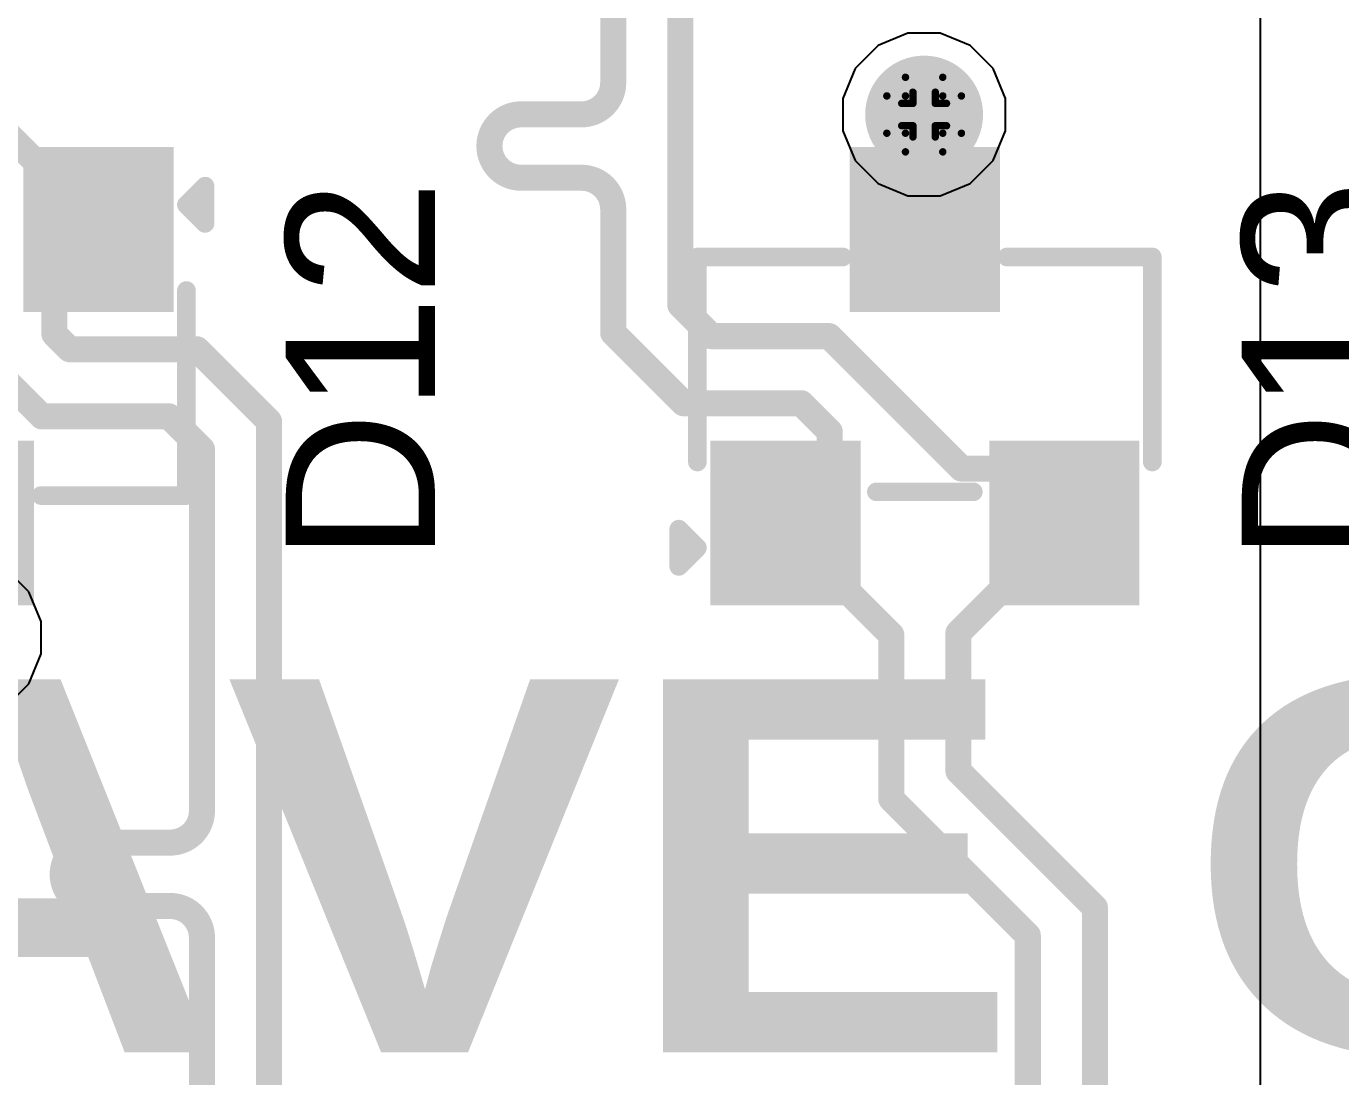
# Model space of a CAD drawing. Header units: inches. Extents: x -4 to 5258, y -4 to 5281.
# Drawn here: x 123.91 to 132.86, y 14.28 to 21.44 of the extents above; entities that cross this region are included whole.
import ezdxf

# ---------------------------------------------------------------- set-up
doc = ezdxf.new("R2010")
doc.units = ezdxf.units.IN
for name, color, linetype in [('Bottom Layer', 5, 'Continuous'), ('Bottom Solder', 6, 'Continuous'), ('Drill Drawing', 1, 'Continuous'), ('Layer 1', 16, 'Continuous'), ('Layer 2', 76, 'Continuous'), ('Top Layer', 1, 'Continuous'), ('Top Overlay', 2, 'Continuous'), ('Top Paste', 8, 'Continuous'), ('Top Solder', 216, 'Continuous'), ('Via Holes', 16, 'Continuous')]:
    doc.layers.add(name, color=color, linetype=linetype)
doc.styles.add('Arial', font='', dxfattribs={"height": 0.2})
doc.styles.add('Arial Black_Bold', font='', dxfattribs={"height": 0.2})
doc.styles.get('Arial').set_extended_font_data('Arial')
doc.styles.get('Arial Black_Bold').set_extended_font_data('Arial Black', bold=True)

# ---------------------------------------------------------------- blocks, each defined once
blk = doc.blocks.new('SOT_23_220')
at = {"layer": 'Top Layer'}
for points in [[(-0.41000045, 1.46000089), (0.41000045, 1.46000089), (0.41000045, 0.54000019), (-0.41000045, 0.54000019)], [(-1.36000109, -0.54000019), (-0.54000019, -0.54000019), (-0.54000019, -1.46000089), (-1.36000109, -1.46000089)], [(0.54000019, -0.54000019), (1.36000109, -0.54000019), (1.36000109, -1.46000089), (0.54000019, -1.46000089)]]:
    blk.add_hatch(color=1, dxfattribs=at).paths.add_polyline_path(points)
at = {"layer": 'Top Paste'}
for points in [[(-0.41000045, 1.46000089), (0.41000045, 1.46000089), (0.41000045, 0.54000019), (-0.41000045, 0.54000019)], [(-1.36000109, -0.54000019), (-0.54000019, -0.54000019), (-0.54000019, -1.46000089), (-1.36000109, -1.46000089)], [(0.54000019, -0.54000019), (1.36000109, -0.54000019), (1.36000109, -1.46000089), (0.54000019, -1.46000089)]]:
    blk.add_hatch(color=8, dxfattribs=at).paths.add_polyline_path(points)
at = {"layer": 'Top Solder'}
for points in [[(-0.51160045, 1.56160089), (0.51160045, 1.56160089), (0.51160045, 0.43840019), (-0.51160045, 0.43840019)], [(-1.46160109, -0.43840019), (-0.43840019, -0.43840019), (-0.43840019, -1.56160089), (-1.46160109, -1.56160089)], [(0.43840019, -0.43840019), (1.46160109, -0.43840019), (1.46160109, -1.56160089), (0.43840019, -1.56160089)]]:
    blk.add_hatch(color=216, dxfattribs=at).paths.add_polyline_path(points)
at = {"layer": 'Top Overlay'}
for points in [[(-1.54940254, 0.8127974599999999, 0.127, 0.127, 0), (-0.5588, 0.8128, 0.127, 0.127, 0)], [(-1.54940254, -0.5841999999999999, 0.127, 0.127, 0), (-1.54940254, 0.8127974599999999, 0.127, 0.127, 0)], [(0.5588, 0.8128, 0.127, 0.127, 0), (1.54940254, 0.8127974599999999, 0.127, 0.127, 0)], [(1.54940254, -0.5841999999999999, 0.127, 0.127, 0), (1.54940254, 0.8127974599999999, 0.127, 0.127, 0)], [(-0.3302, -0.7874, 0.127, 0.127, 0), (0.3302, -0.7874, 0.127, 0.127, 0)], [(-1.6764, -1.0414, 0.127, 0.127, 0), (-1.5494, -1.1684, 0.127, 0.127, 0)], [(-1.6764, -1.29540254, 0.127, 0.127, 0), (-1.6764, -1.0414, 0.127, 0.127, 0)], [(-1.6764, -1.29540254, 0.127, 0.127, 0), (-1.5494, -1.1684, 0.127, 0.127, 0)]]:
    blk.add_lwpolyline(points, format="xyseb", dxfattribs=at)
for points in [[(-1.58115254, 0.8127974599999999, 0.0635, 0.0635, 1), (-1.51765254, 0.8127974599999999, 0.0635, 0.0635, 1)], [(-1.58115254, 0.8127974599999999, 0.0635, 0.0635, 1), (-1.51765254, 0.8127974599999999, 0.0635, 0.0635, 1)], [(-0.5905499999999999, 0.8128, 0.0635, 0.0635, 1), (-0.52705, 0.8128, 0.0635, 0.0635, 1)], [(0.52705, 0.8128, 0.0635, 0.0635, 1), (0.5905499999999999, 0.8128, 0.0635, 0.0635, 1)], [(1.51765254, 0.8127974599999999, 0.0635, 0.0635, 1), (1.58115254, 0.8127974599999999, 0.0635, 0.0635, 1)], [(1.51765254, 0.8127974599999999, 0.0635, 0.0635, 1), (1.58115254, 0.8127974599999999, 0.0635, 0.0635, 1)], [(-1.58115254, -0.5841999999999999, 0.0635, 0.0635, 1), (-1.51765254, -0.5841999999999999, 0.0635, 0.0635, 1)], [(1.51765254, -0.5841999999999999, 0.0635, 0.0635, 1), (1.58115254, -0.5841999999999999, 0.0635, 0.0635, 1)], [(-0.36195, -0.7874, 0.0635, 0.0635, 1), (-0.29845, -0.7874, 0.0635, 0.0635, 1)], [(0.29845, -0.7874, 0.0635, 0.0635, 1), (0.36195, -0.7874, 0.0635, 0.0635, 1)], [(-1.70815, -1.0414, 0.0635, 0.0635, 1), (-1.64465, -1.0414, 0.0635, 0.0635, 1)], [(-1.70815, -1.0414, 0.0635, 0.0635, 1), (-1.64465, -1.0414, 0.0635, 0.0635, 1)], [(-1.58115, -1.1684, 0.0635, 0.0635, 1), (-1.51765, -1.1684, 0.0635, 0.0635, 1)], [(-1.58115, -1.1684, 0.0635, 0.0635, 1), (-1.51765, -1.1684, 0.0635, 0.0635, 1)], [(-1.70815, -1.29540254, 0.0635, 0.0635, 1), (-1.64465, -1.29540254, 0.0635, 0.0635, 1)], [(-1.70815, -1.29540254, 0.0635, 0.0635, 1), (-1.64465, -1.29540254, 0.0635, 0.0635, 1)]]:
    blk.add_lwpolyline(points, format="xyseb", close=True, dxfattribs=at)
blk = doc.blocks.new('SOT_23_221')
at = {"layer": 'Top Layer'}
for points in [[(-0.41000045, 1.46000089), (0.41000045, 1.46000089), (0.41000045, 0.54000019), (-0.41000045, 0.54000019)], [(-1.36000363, -0.53999765), (-0.54000273, -0.53999765), (-0.54000273, -1.45999835), (-1.36000363, -1.45999835)], [(0.54000273, -0.54000019), (1.36000363, -0.54000019), (1.36000363, -1.46000089), (0.54000273, -1.46000089)]]:
    blk.add_hatch(color=1, dxfattribs=at).paths.add_polyline_path(points)
at = {"layer": 'Top Paste'}
for points in [[(-0.41000045, 1.46000089), (0.41000045, 1.46000089), (0.41000045, 0.54000019), (-0.41000045, 0.54000019)], [(-1.36000363, -0.53999765), (-0.54000273, -0.53999765), (-0.54000273, -1.45999835), (-1.36000363, -1.45999835)], [(0.54000273, -0.54000019), (1.36000363, -0.54000019), (1.36000363, -1.46000089), (0.54000273, -1.46000089)]]:
    blk.add_hatch(color=8, dxfattribs=at).paths.add_polyline_path(points)
at = {"layer": 'Top Solder'}
for points in [[(-0.51160045, 1.56160089), (0.51160045, 1.56160089), (0.51160045, 0.43840019), (-0.51160045, 0.43840019)], [(-1.46160363, -0.43839765), (-0.43840273, -0.43839765), (-0.43840273, -1.56159835), (-1.46160363, -1.56159835)], [(0.43840273, -0.43840019), (1.46160363, -0.43840019), (1.46160363, -1.56160089), (0.43840273, -1.56160089)]]:
    blk.add_hatch(color=216, dxfattribs=at).paths.add_polyline_path(points)
at = {"layer": 'Top Overlay'}
for points in [[(-0.5588, 0.8128, 0.127, 0.127, 0), (-1.54940254, 0.8127974599999999, 0.127, 0.127, 0)], [(-1.54940254, 0.8127974599999999, 0.127, 0.127, 0), (-1.54940254, -0.5841999999999999, 0.127, 0.127, 0)], [(1.54940254, 0.8127974599999999, 0.127, 0.127, 0), (0.5588, 0.8128, 0.127, 0.127, 0)], [(1.54940254, 0.8127974599999999, 0.127, 0.127, 0), (1.54940254, -0.5841999999999999, 0.127, 0.127, 0)], [(0.33019746, -0.78740254, 0.127, 0.127, 0), (-0.3302, -0.7874, 0.127, 0.127, 0)], [(-1.54940254, -1.16840254, 0.127, 0.127, 0), (-1.6764, -1.0414, 0.127, 0.127, 0)], [(-1.6764, -1.0414, 0.127, 0.127, 0), (-1.6764, -1.2954, 0.127, 0.127, 0)], [(-1.54940254, -1.16840254, 0.127, 0.127, 0), (-1.6764, -1.2954, 0.127, 0.127, 0)]]:
    blk.add_lwpolyline(points, format="xyseb", dxfattribs=at)
for points in [[(-1.58115254, 0.8127974599999999, 0.0635, 0.0635, 1), (-1.51765254, 0.8127974599999999, 0.0635, 0.0635, 1)], [(-1.58115254, 0.8127974599999999, 0.0635, 0.0635, 1), (-1.51765254, 0.8127974599999999, 0.0635, 0.0635, 1)], [(-0.5905499999999999, 0.8128, 0.0635, 0.0635, 1), (-0.52705, 0.8128, 0.0635, 0.0635, 1)], [(0.52705, 0.8128, 0.0635, 0.0635, 1), (0.5905499999999999, 0.8128, 0.0635, 0.0635, 1)], [(1.51765254, 0.8127974599999999, 0.0635, 0.0635, 1), (1.58115254, 0.8127974599999999, 0.0635, 0.0635, 1)], [(1.51765254, 0.8127974599999999, 0.0635, 0.0635, 1), (1.58115254, 0.8127974599999999, 0.0635, 0.0635, 1)], [(-1.58115254, -0.5841999999999999, 0.0635, 0.0635, 1), (-1.51765254, -0.5841999999999999, 0.0635, 0.0635, 1)], [(1.51765254, -0.5841999999999999, 0.0635, 0.0635, 1), (1.58115254, -0.5841999999999999, 0.0635, 0.0635, 1)], [(-0.36195, -0.7874, 0.0635, 0.0635, 1), (-0.29845, -0.7874, 0.0635, 0.0635, 1)], [(0.29844746, -0.78740254, 0.0635, 0.0635, 1), (0.3619474599999999, -0.78740254, 0.0635, 0.0635, 1)], [(-1.70815, -1.0414, 0.0635, 0.0635, 1), (-1.64465, -1.0414, 0.0635, 0.0635, 1)], [(-1.70815, -1.0414, 0.0635, 0.0635, 1), (-1.64465, -1.0414, 0.0635, 0.0635, 1)], [(-1.58115254, -1.16840254, 0.0635, 0.0635, 1), (-1.51765254, -1.16840254, 0.0635, 0.0635, 1)], [(-1.58115254, -1.16840254, 0.0635, 0.0635, 1), (-1.51765254, -1.16840254, 0.0635, 0.0635, 1)], [(-1.70815, -1.2954, 0.0635, 0.0635, 1), (-1.64465, -1.2954, 0.0635, 0.0635, 1)], [(-1.70815, -1.2954, 0.0635, 0.0635, 1), (-1.64465, -1.2954, 0.0635, 0.0635, 1)]]:
    blk.add_lwpolyline(points, format="xyseb", close=True, dxfattribs=at)

msp = doc.modelspace()

# ---------------------------------------------------------------- hatches: boundary and pattern name
at = {"layer": 'Bottom Layer'}
h = msp.add_hatch(color=5, dxfattribs=at)
edge = h.paths.add_edge_path()
edge.add_arc((130.02594518, 20.83452526), 0.2999994, 0, 360)
at = {"layer": 'Bottom Solder'}
h = msp.add_hatch(color=6, dxfattribs=at)
edge = h.paths.add_edge_path()
edge.add_arc((130.02594518, 20.83452526), 0.4015993999999999, 0, 360)
at = {"layer": 'Layer 1'}
h = msp.add_hatch(color=16, dxfattribs=at)
edge = h.paths.add_edge_path()
edge.add_arc((130.02594518, 20.83452526), 0.2999994, 0, 360)
at = {"layer": 'Layer 2'}
h = msp.add_hatch(color=76, dxfattribs=at)
edge = h.paths.add_edge_path()
edge.add_arc((130.02594518, 20.83452526), 0.2999994, 0, 360)
at = {"layer": 'Top Layer'}
h = msp.add_hatch(color=1, dxfattribs=at)
edge = h.paths.add_edge_path()
edge.add_arc((130.02594518, 20.83452526), 0.2999994, 0, 360)
msp.add_hatch(color=1, dxfattribs=at).paths.add_polyline_path([(129.7302714, 20.05059744), (130.33239364, 20.05059744), (130.33239364, 20.83452272), (129.7302714, 20.83452272)])
at = {"layer": 'Top Solder'}
h = msp.add_hatch(color=216, dxfattribs=at)
edge = h.paths.add_edge_path()
edge.add_arc((130.02594518, 20.83452526), 0.4015993999999999, 0, 360)
at = {"layer": 'Via Holes'}
h = msp.add_hatch(color=7, dxfattribs=at)
edge = h.paths.add_edge_path()
edge.add_arc((130.02594518, 20.83452526), 0.1499997, 0, 360)

# ---------------------------------------------------------------- linework, layer by layer
at = {"layer": 'Bottom Layer'}
for p, q in [((129.91574728, 21.38852466), (129.71213072, 21.30418396)), ((130.13614308, 21.38852466), (129.91574728, 21.38852466)), ((130.33975964, 21.30418396), (130.13614308, 21.38852466)), ((129.71213072, 21.30418396), (129.55628648, 21.14833972)), ((130.49560388, 21.14833972), (130.33975964, 21.30418396)), ((129.55628648, 21.14833972), (129.47194578, 20.94472316)), ((130.57994458, 20.94472316), (130.49560388, 21.14833972)), ((129.47194578, 20.94472316), (129.47194578, 20.72432736)), ((130.57994458, 20.72432736), (130.57994458, 20.94472316)), ((129.47194578, 20.72432736), (129.55628648, 20.5207108)), ((130.49560388, 20.5207108), (130.57994458, 20.72432736)), ((129.55628648, 20.5207108), (129.71213072, 20.36486656)), ((130.33975964, 20.36486656), (130.49560388, 20.5207108)), ((129.71213072, 20.36486656), (129.91574728, 20.28052586)), ((130.13614308, 20.28052586), (130.33975964, 20.36486656)), ((129.91574728, 20.28052586), (130.13614308, 20.28052586)), ((123.92705974, 17.58371134), (123.7712155, 17.73955558)), ((124.01140044, 17.38009478), (123.92705974, 17.58371134)), ((124.01140044, 17.15969898), (124.01140044, 17.38009478)), ((123.92705974, 16.95608242), (124.01140044, 17.15969898)), ((123.7712155, 16.80023818), (123.92705974, 16.95608242))]:
    msp.add_line(p, q, dxfattribs=at)
at = {"layer": 'Drill Drawing'}
for points in [[(129.89894518, 20.96152526, 0.0508, 0.0508, 0), (129.89894518, 21.08852526, 0.0508, 0.0508, 0)], [(129.89894518, 21.08852526, 0.0508, 0.0508, 0), (130.15294518, 21.08852526, 0.0508, 0.0508, 0)], [(130.15294518, 20.96152526, 0.0508, 0.0508, 0), (130.15294518, 21.08852526, 0.0508, 0.0508, 0)], [(129.77194518, 20.70752526, 0.0508, 0.0508, 0), (129.77194518, 20.96152526, 0.0508, 0.0508, 0)], [(129.77194518, 20.96152526, 0.0508, 0.0508, 0), (129.89894518, 20.96152526, 0.0508, 0.0508, 0)], [(129.94974518, 20.91072526, 0.0508, 0.0508, 0), (129.94974518, 20.98692526, 0.0508, 0.0508, 0)], [(129.94974518, 20.98692526, 0.0508, 0.0508, 0), (130.10214518, 20.98692526, 0.0508, 0.0508, 0)], [(130.10214518, 20.91072526, 0.0508, 0.0508, 0), (130.10214518, 20.98692526, 0.0508, 0.0508, 0)], [(130.15294518, 20.96152526, 0.0508, 0.0508, 0), (130.27994518, 20.96152526, 0.0508, 0.0508, 0)], [(130.27994518, 20.70752526, 0.0508, 0.0508, 0), (130.27994518, 20.96152526, 0.0508, 0.0508, 0)], [(129.87354518, 20.75832526, 0.0508, 0.0508, 0), (129.87354518, 20.91072526, 0.0508, 0.0508, 0)], [(129.87354518, 20.91072526, 0.0508, 0.0508, 0), (129.94974518, 20.91072526, 0.0508, 0.0508, 0)], [(130.10214518, 20.91072526, 0.0508, 0.0508, 0), (130.17834518, 20.91072526, 0.0508, 0.0508, 0)], [(130.17834518, 20.75832526, 0.0508, 0.0508, 0), (130.17834518, 20.91072526, 0.0508, 0.0508, 0)], [(129.87354518, 20.75832526, 0.0508, 0.0508, 0), (129.94974518, 20.75832526, 0.0508, 0.0508, 0)], [(129.94974518, 20.68212526, 0.0508, 0.0508, 0), (129.94974518, 20.75832526, 0.0508, 0.0508, 0)], [(130.10214518, 20.75832526, 0.0508, 0.0508, 0), (130.17834518, 20.75832526, 0.0508, 0.0508, 0)], [(130.10214518, 20.68212526, 0.0508, 0.0508, 0), (130.10214518, 20.75832526, 0.0508, 0.0508, 0)], [(129.77194518, 20.70752526, 0.0508, 0.0508, 0), (129.89894518, 20.70752526, 0.0508, 0.0508, 0)], [(129.89894518, 20.58052526, 0.0508, 0.0508, 0), (129.89894518, 20.70752526, 0.0508, 0.0508, 0)], [(129.94974518, 20.68212526, 0.0508, 0.0508, 0), (130.10214518, 20.68212526, 0.0508, 0.0508, 0)], [(130.15294518, 20.70752526, 0.0508, 0.0508, 0), (130.27994518, 20.70752526, 0.0508, 0.0508, 0)], [(130.15294518, 20.58052526, 0.0508, 0.0508, 0), (130.15294518, 20.70752526, 0.0508, 0.0508, 0)], [(129.89894518, 20.58052526, 0.0508, 0.0508, 0), (130.15294518, 20.58052526, 0.0508, 0.0508, 0)]]:
    msp.add_lwpolyline(points, format="xyseb", dxfattribs=at)
for points in [[(129.88624518, 21.08852526, 0.0254, 0.0254, 1), (129.91164518, 21.08852526, 0.0254, 0.0254, 1)], [(129.88624518, 21.08852526, 0.0254, 0.0254, 1), (129.91164518, 21.08852526, 0.0254, 0.0254, 1)], [(130.14024518, 21.08852526, 0.0254, 0.0254, 1), (130.16564518, 21.08852526, 0.0254, 0.0254, 1)], [(130.14024518, 21.08852526, 0.0254, 0.0254, 1), (130.16564518, 21.08852526, 0.0254, 0.0254, 1)], [(129.75924518, 20.96152526, 0.0254, 0.0254, 1), (129.78464518, 20.96152526, 0.0254, 0.0254, 1)], [(129.75924518, 20.96152526, 0.0254, 0.0254, 1), (129.78464518, 20.96152526, 0.0254, 0.0254, 1)], [(129.88624518, 20.96152526, 0.0254, 0.0254, 1), (129.91164518, 20.96152526, 0.0254, 0.0254, 1)], [(129.88624518, 20.96152526, 0.0254, 0.0254, 1), (129.91164518, 20.96152526, 0.0254, 0.0254, 1)], [(129.93704518, 20.98692526, 0.0254, 0.0254, 1), (129.96244518, 20.98692526, 0.0254, 0.0254, 1)], [(129.93704518, 20.98692526, 0.0254, 0.0254, 1), (129.96244518, 20.98692526, 0.0254, 0.0254, 1)], [(130.08944518, 20.98692526, 0.0254, 0.0254, 1), (130.11484518, 20.98692526, 0.0254, 0.0254, 1)], [(130.08944518, 20.98692526, 0.0254, 0.0254, 1), (130.11484518, 20.98692526, 0.0254, 0.0254, 1)], [(130.14024518, 20.96152526, 0.0254, 0.0254, 1), (130.16564518, 20.96152526, 0.0254, 0.0254, 1)], [(130.14024518, 20.96152526, 0.0254, 0.0254, 1), (130.16564518, 20.96152526, 0.0254, 0.0254, 1)], [(130.26724518, 20.96152526, 0.0254, 0.0254, 1), (130.29264518, 20.96152526, 0.0254, 0.0254, 1)], [(130.26724518, 20.96152526, 0.0254, 0.0254, 1), (130.29264518, 20.96152526, 0.0254, 0.0254, 1)], [(129.86084518, 20.91072526, 0.0254, 0.0254, 1), (129.88624518, 20.91072526, 0.0254, 0.0254, 1)], [(129.86084518, 20.91072526, 0.0254, 0.0254, 1), (129.88624518, 20.91072526, 0.0254, 0.0254, 1)], [(129.93704518, 20.91072526, 0.0254, 0.0254, 1), (129.96244518, 20.91072526, 0.0254, 0.0254, 1)], [(129.93704518, 20.91072526, 0.0254, 0.0254, 1), (129.96244518, 20.91072526, 0.0254, 0.0254, 1)], [(130.08944518, 20.91072526, 0.0254, 0.0254, 1), (130.11484518, 20.91072526, 0.0254, 0.0254, 1)], [(130.08944518, 20.91072526, 0.0254, 0.0254, 1), (130.11484518, 20.91072526, 0.0254, 0.0254, 1)], [(130.16564518, 20.91072526, 0.0254, 0.0254, 1), (130.19104518, 20.91072526, 0.0254, 0.0254, 1)], [(130.16564518, 20.91072526, 0.0254, 0.0254, 1), (130.19104518, 20.91072526, 0.0254, 0.0254, 1)], [(129.86084518, 20.75832526, 0.0254, 0.0254, 1), (129.88624518, 20.75832526, 0.0254, 0.0254, 1)], [(129.86084518, 20.75832526, 0.0254, 0.0254, 1), (129.88624518, 20.75832526, 0.0254, 0.0254, 1)], [(129.93704518, 20.75832526, 0.0254, 0.0254, 1), (129.96244518, 20.75832526, 0.0254, 0.0254, 1)], [(129.93704518, 20.75832526, 0.0254, 0.0254, 1), (129.96244518, 20.75832526, 0.0254, 0.0254, 1)], [(130.08944518, 20.75832526, 0.0254, 0.0254, 1), (130.11484518, 20.75832526, 0.0254, 0.0254, 1)], [(130.08944518, 20.75832526, 0.0254, 0.0254, 1), (130.11484518, 20.75832526, 0.0254, 0.0254, 1)], [(130.16564518, 20.75832526, 0.0254, 0.0254, 1), (130.19104518, 20.75832526, 0.0254, 0.0254, 1)], [(130.16564518, 20.75832526, 0.0254, 0.0254, 1), (130.19104518, 20.75832526, 0.0254, 0.0254, 1)], [(129.75924518, 20.70752526, 0.0254, 0.0254, 1), (129.78464518, 20.70752526, 0.0254, 0.0254, 1)], [(129.75924518, 20.70752526, 0.0254, 0.0254, 1), (129.78464518, 20.70752526, 0.0254, 0.0254, 1)], [(129.88624518, 20.70752526, 0.0254, 0.0254, 1), (129.91164518, 20.70752526, 0.0254, 0.0254, 1)], [(129.88624518, 20.70752526, 0.0254, 0.0254, 1), (129.91164518, 20.70752526, 0.0254, 0.0254, 1)], [(129.93704518, 20.68212526, 0.0254, 0.0254, 1), (129.96244518, 20.68212526, 0.0254, 0.0254, 1)], [(129.93704518, 20.68212526, 0.0254, 0.0254, 1), (129.96244518, 20.68212526, 0.0254, 0.0254, 1)], [(130.08944518, 20.68212526, 0.0254, 0.0254, 1), (130.11484518, 20.68212526, 0.0254, 0.0254, 1)], [(130.08944518, 20.68212526, 0.0254, 0.0254, 1), (130.11484518, 20.68212526, 0.0254, 0.0254, 1)], [(130.14024518, 20.70752526, 0.0254, 0.0254, 1), (130.16564518, 20.70752526, 0.0254, 0.0254, 1)], [(130.14024518, 20.70752526, 0.0254, 0.0254, 1), (130.16564518, 20.70752526, 0.0254, 0.0254, 1)], [(130.26724518, 20.70752526, 0.0254, 0.0254, 1), (130.29264518, 20.70752526, 0.0254, 0.0254, 1)], [(130.26724518, 20.70752526, 0.0254, 0.0254, 1), (130.29264518, 20.70752526, 0.0254, 0.0254, 1)], [(129.88624518, 20.58052526, 0.0254, 0.0254, 1), (129.91164518, 20.58052526, 0.0254, 0.0254, 1)], [(129.88624518, 20.58052526, 0.0254, 0.0254, 1), (129.91164518, 20.58052526, 0.0254, 0.0254, 1)], [(130.14024518, 20.58052526, 0.0254, 0.0254, 1), (130.16564518, 20.58052526, 0.0254, 0.0254, 1)], [(130.14024518, 20.58052526, 0.0254, 0.0254, 1), (130.16564518, 20.58052526, 0.0254, 0.0254, 1)]]:
    msp.add_lwpolyline(points, format="xyseb", close=True, dxfattribs=at)
at = {"layer": 'Top Layer'}
msp.add_line((132.3168677, 7.621676399999999), (132.3170836, 41.40367131999999), dxfattribs=at)
msp.add_line((132.3168677, 7.621676399999999), (132.3170836, 41.40367131999999), dxfattribs=at)
for points in [[(128.36533382, 19.53649636, 0.1778, 0.1778, 0), (128.36533382, 23.00862302, 0.1778, 0.1778, 0)], [(127.90813382, 21.05191116, 0.1778, 0.1778, 0), (127.90813382, 21.57262386, 0.1778, 0.1778, 0)], [(127.90813382, 21.05191116, 0.1778, 0.1778, -0.4142135623730951), (127.69223382, 20.83601116, 0.1778, 0.1778, 0)], [(123.67989488, 20.8063973, 0.1778, 0.1778, 0), (124.06352124, 20.42277094, 0.1778, 0.1778, 0)], [(127.2806319, 20.40421116, 0.1778, 0.1778, -0.9999999999999999), (127.2806319, 20.83601116, 0.1778, 0.1778, 0)], [(127.2806319, 20.83601116, 0.1778, 0.1778, 0), (127.69223382, 20.83601116, 0.1778, 0.1778, 0)], [(130.03097438, 20.31337822, 0.3809999999999999, 0.3809999999999999, 0), (130.03097438, 20.57544272, 0.3809999999999999, 0.3809999999999999, 0)], [(124.06352124, 20.42277094, 0.1778, 0.1778, 0), (124.08019634, 20.42277094, 0.1778, 0.1778, 0)], [(124.08019634, 20.42277094, 0.1778, 0.1778, 0), (124.40129806, 20.10166922, 0.1778, 0.1778, 0)], [(127.2806319, 20.40421116, 0.1778, 0.1778, 0), (127.69223382, 20.40421116, 0.1778, 0.1778, 0)], [(127.69223382, 20.40421116, 0.1778, 0.1778, -0.4142135623730951), (127.90813382, 20.18831116, 0.1778, 0.1778, 0)], [(130.03097438, 20.31337822, 0.3809999999999999, 0.3809999999999999, 0), (130.03133252, 20.31302008, 0.3809999999999999, 0.3809999999999999, 0)], [(130.03097438, 20.05167186, 0.3809999999999999, 0.3809999999999999, 0), (130.03097438, 20.31302008, 0.3809999999999999, 0.3809999999999999, 0)], [(127.90813382, 19.6544819, 0.1778, 0.1778, 0), (127.90813382, 20.18831116, 0.1778, 0.1778, 0)], [(124.40129806, 20.03581718, 0.1778, 0.1778, 0), (124.40129806, 20.10166922, 0.1778, 0.1778, 0)], [(124.10132406, 19.68584582, 0.1778, 0.1778, 0), (124.40129806, 19.98581982, 0.1778, 0.1778, 0)], [(123.11390414, 19.68057024, 0.1778, 0.1778, 0), (124.01610198, 18.7783724, 0.1778, 0.1778, 0)], [(124.10132406, 19.33972764, 0.1778, 0.1778, 0), (124.10132406, 19.68584582, 0.1778, 0.1778, 0)], [(127.90813382, 19.34711904, 0.1778, 0.1778, 0), (127.90813382, 19.6544819, 0.1778, 0.1778, 0)], [(128.36533382, 19.53649636, 0.1778, 0.1778, 0), (128.57685994, 19.32497024, 0.1778, 0.1778, 0)], [(127.90813382, 19.34711904, 0.1778, 0.1778, 0), (128.38748262, 18.86777024, 0.1778, 0.1778, 0)], [(124.10132406, 19.33972764, 0.1778, 0.1778, 0), (124.2054793, 19.2355724, 0.1778, 0.1778, 0)], [(128.57685994, 19.32497024, 0.1778, 0.1778, 0), (129.3787735, 19.32497024, 0.1778, 0.1778, 0)], [(129.3787735, 19.32497024, 0.1778, 0.1778, 0), (130.28097134, 18.4227724, 0.1778, 0.1778, 0)], [(124.2054793, 19.2355724, 0.1778, 0.1778, 0), (125.07186314, 19.2355724, 0.1778, 0.1778, 0)], [(125.07186314, 19.2355724, 0.1778, 0.1778, 0), (125.56349284, 18.7439427, 0.1778, 0.1778, 0)], [(128.38748262, 18.86777024, 0.1778, 0.1778, 0), (129.18939618, 18.86777024, 0.1778, 0.1778, 0)], [(129.18939618, 18.86777024, 0.1778, 0.1778, 0), (129.38294926, 18.67421716, 0.1778, 0.1778, 0)], [(124.01610198, 18.7783724, 0.1778, 0.1778, 0), (124.88248582, 18.7783724, 0.1778, 0.1778, 0)], [(124.88248582, 18.7783724, 0.1778, 0.1778, 0), (125.10629284, 18.55456538, 0.1778, 0.1778, 0)], [(125.56349284, 13.55787484, 0.1778, 0.1778, 0), (125.56349284, 18.7439427, 0.1778, 0.1778, 0)], [(129.38294926, 18.4036462, 0.1778, 0.1778, 0), (129.38294926, 18.67421716, 0.1778, 0.1778, 0)], [(125.10629284, 16.61119614, 0.1778, 0.1778, 0), (125.10629284, 18.55456538, 0.1778, 0.1778, 0)], [(129.08097374, 18.10167068, 0.1778, 0.1778, 0), (129.38294926, 18.4036462, 0.1778, 0.1778, 0)], [(130.28097134, 18.4227724, 0.1778, 0.1778, 0), (130.6598733, 18.4227724, 0.1778, 0.1778, 0)], [(130.6598733, 18.4227724, 0.1778, 0.1778, 0), (130.98097502, 18.10167068, 0.1778, 0.1778, 0)], [(129.08097374, 18.00167088, 0.1778, 0.1778, 0), (129.08097374, 18.10167068, 0.1778, 0.1778, 0)], [(130.98097502, 18.00167088, 0.1778, 0.1778, 0), (130.98097502, 18.10167068, 0.1778, 0.1778, 0)], [(129.08097374, 18.00167088, 0.1778, 0.1778, 0), (129.40207546, 17.68056916, 0.1778, 0.1778, 0)], [(130.6598733, 17.68056916, 0.1778, 0.1778, 0), (130.98097502, 18.00167088, 0.1778, 0.1778, 0)], [(129.40207546, 17.68056916, 0.1778, 0.1778, 0), (129.41127534, 17.68056916, 0.1778, 0.1778, 0)], [(129.41127534, 17.68056916, 0.1778, 0.1778, 0), (129.80237438, 17.28947012, 0.1778, 0.1778, 0)], [(130.25957438, 17.30273654, 0.1778, 0.1778, 0), (130.637407, 17.68056916, 0.1778, 0.1778, 0)], [(130.637407, 17.68056916, 0.1778, 0.1778, 0), (130.6598733, 17.68056916, 0.1778, 0.1778, 0)], [(129.80237438, 16.17245686, 0.1778, 0.1778, 0), (129.80237438, 17.28947012, 0.1778, 0.1778, 0)], [(130.25957438, 16.36183418, 0.1778, 0.1778, 0), (130.25957438, 17.30273654, 0.1778, 0.1778, 0)], [(125.10629284, 16.09048344, 0.1778, 0.1778, 0), (125.10629284, 16.61119614, 0.1778, 0.1778, 0)], [(130.25957438, 16.36183418, 0.1778, 0.1778, 0), (131.18935662, 15.43205194, 0.1778, 0.1778, 0)], [(129.80237438, 16.17245686, 0.1778, 0.1778, 0), (130.73215662, 15.24267462, 0.1778, 0.1778, 0)], [(125.10629284, 16.09048344, 0.1778, 0.1778, -0.4142135623730951), (124.89039284, 15.87458344, 0.1778, 0.1778, 0)], [(124.37364, 15.44278344, 0.1778, 0.1778, -0.9999999999999999), (124.37364, 15.87458344, 0.1778, 0.1778, 0)], [(124.37364, 15.87458344, 0.1778, 0.1778, 0), (124.89039284, 15.87458344, 0.1778, 0.1778, 0)], [(124.37364, 15.44278344, 0.1778, 0.1778, 0), (124.89039284, 15.44278344, 0.1778, 0.1778, 0)], [(124.89039284, 15.44278344, 0.1778, 0.1778, -0.4142135623730951), (125.10629284, 15.22688344, 0.1778, 0.1778, 0)], [(131.18935662, 11.59215106, 0.1778, 0.1778, 0), (131.18935662, 15.43205194, 0.1778, 0.1778, 0)], [(125.10629284, 14.7731734, 0.1778, 0.1778, 0), (125.10629284, 15.22688344, 0.1778, 0.1778, 0)], [(130.73215662, 11.78152838, 0.1778, 0.1778, 0), (130.73215662, 15.24267462, 0.1778, 0.1778, 0)], [(125.10629284, 13.74725216, 0.1778, 0.1778, 0), (125.10629284, 14.7731734, 0.1778, 0.1778, 0)]]:
    msp.add_lwpolyline(points, format="xyseb", dxfattribs=at)
for points in [[(127.86368382, 21.05191116, 0.08889999999999999, 0.08889999999999999, 1), (127.95258382, 21.05191116, 0.08889999999999999, 0.08889999999999999, 1)], [(127.86368382, 21.05191116, 0.08889999999999999, 0.08889999999999999, 1), (127.95258382, 21.05191116, 0.08889999999999999, 0.08889999999999999, 1)], [(127.2361819, 20.83601116, 0.08889999999999999, 0.08889999999999999, 1), (127.3250819, 20.83601116, 0.08889999999999999, 0.08889999999999999, 1)], [(127.2361819, 20.83601116, 0.08889999999999999, 0.08889999999999999, 1), (127.3250819, 20.83601116, 0.08889999999999999, 0.08889999999999999, 1)], [(127.64778382, 20.83601116, 0.08889999999999999, 0.08889999999999999, 1), (127.73668382, 20.83601116, 0.08889999999999999, 0.08889999999999999, 1)], [(127.64778382, 20.83601116, 0.08889999999999999, 0.08889999999999999, 1), (127.73668382, 20.83601116, 0.08889999999999999, 0.08889999999999999, 1)], [(129.93572438, 20.57544272, 0.1905, 0.1905, 1), (130.12622438, 20.57544272, 0.1905, 0.1905, 1)], [(124.01907124, 20.42277094, 0.08889999999999999, 0.08889999999999999, 1), (124.10797124, 20.42277094, 0.08889999999999999, 0.08889999999999999, 1)], [(124.01907124, 20.42277094, 0.08889999999999999, 0.08889999999999999, 1), (124.10797124, 20.42277094, 0.08889999999999999, 0.08889999999999999, 1)], [(124.03574634, 20.42277094, 0.08889999999999999, 0.08889999999999999, 1), (124.12464634, 20.42277094, 0.08889999999999999, 0.08889999999999999, 1)], [(124.03574634, 20.42277094, 0.08889999999999999, 0.08889999999999999, 1), (124.12464634, 20.42277094, 0.08889999999999999, 0.08889999999999999, 1)], [(127.2361819, 20.40421116, 0.08889999999999999, 0.08889999999999999, 1), (127.3250819, 20.40421116, 0.08889999999999999, 0.08889999999999999, 1)], [(127.2361819, 20.40421116, 0.08889999999999999, 0.08889999999999999, 1), (127.3250819, 20.40421116, 0.08889999999999999, 0.08889999999999999, 1)], [(127.64778382, 20.40421116, 0.08889999999999999, 0.08889999999999999, 1), (127.73668382, 20.40421116, 0.08889999999999999, 0.08889999999999999, 1)], [(127.64778382, 20.40421116, 0.08889999999999999, 0.08889999999999999, 1), (127.73668382, 20.40421116, 0.08889999999999999, 0.08889999999999999, 1)], [(129.93572438, 20.31337822, 0.1905, 0.1905, 1), (130.12622438, 20.31337822, 0.1905, 0.1905, 1)], [(129.93572438, 20.31337822, 0.1905, 0.1905, 1), (130.12622438, 20.31337822, 0.1905, 0.1905, 1)], [(129.93572438, 20.31302008, 0.1905, 0.1905, 1), (130.12622438, 20.31302008, 0.1905, 0.1905, 1)], [(129.93608252, 20.31302008, 0.1905, 0.1905, 1), (130.12658252, 20.31302008, 0.1905, 0.1905, 1)], [(127.86368382, 20.18831116, 0.08889999999999999, 0.08889999999999999, 1), (127.95258382, 20.18831116, 0.08889999999999999, 0.08889999999999999, 1)], [(127.86368382, 20.18831116, 0.08889999999999999, 0.08889999999999999, 1), (127.95258382, 20.18831116, 0.08889999999999999, 0.08889999999999999, 1)], [(129.93572438, 20.05167186, 0.1905, 0.1905, 1), (130.12622438, 20.05167186, 0.1905, 0.1905, 1)], [(124.35684806, 20.10166922, 0.08889999999999999, 0.08889999999999999, 1), (124.44574806, 20.10166922, 0.08889999999999999, 0.08889999999999999, 1)], [(124.35684806, 20.10166922, 0.08889999999999999, 0.08889999999999999, 1), (124.44574806, 20.10166922, 0.08889999999999999, 0.08889999999999999, 1)], [(124.35684806, 20.03581718, 0.08889999999999999, 0.08889999999999999, 1), (124.44574806, 20.03581718, 0.08889999999999999, 0.08889999999999999, 1)], [(124.35684806, 19.98581982, 0.08889999999999999, 0.08889999999999999, 1), (124.44574806, 19.98581982, 0.08889999999999999, 0.08889999999999999, 1)], [(124.05687406, 19.68584582, 0.08889999999999999, 0.08889999999999999, 1), (124.14577406, 19.68584582, 0.08889999999999999, 0.08889999999999999, 1)], [(124.05687406, 19.68584582, 0.08889999999999999, 0.08889999999999999, 1), (124.14577406, 19.68584582, 0.08889999999999999, 0.08889999999999999, 1)], [(127.86368382, 19.6544819, 0.08889999999999999, 0.08889999999999999, 1), (127.95258382, 19.6544819, 0.08889999999999999, 0.08889999999999999, 1)], [(127.86368382, 19.6544819, 0.08889999999999999, 0.08889999999999999, 1), (127.95258382, 19.6544819, 0.08889999999999999, 0.08889999999999999, 1)], [(128.32088382, 19.53649636, 0.08889999999999999, 0.08889999999999999, 1), (128.40978382, 19.53649636, 0.08889999999999999, 0.08889999999999999, 1)], [(128.32088382, 19.53649636, 0.08889999999999999, 0.08889999999999999, 1), (128.40978382, 19.53649636, 0.08889999999999999, 0.08889999999999999, 1)], [(127.86368382, 19.34711904, 0.08889999999999999, 0.08889999999999999, 1), (127.95258382, 19.34711904, 0.08889999999999999, 0.08889999999999999, 1)], [(127.86368382, 19.34711904, 0.08889999999999999, 0.08889999999999999, 1), (127.95258382, 19.34711904, 0.08889999999999999, 0.08889999999999999, 1)], [(124.05687406, 19.33972764, 0.08889999999999999, 0.08889999999999999, 1), (124.14577406, 19.33972764, 0.08889999999999999, 0.08889999999999999, 1)], [(124.05687406, 19.33972764, 0.08889999999999999, 0.08889999999999999, 1), (124.14577406, 19.33972764, 0.08889999999999999, 0.08889999999999999, 1)], [(128.53240994, 19.32497024, 0.08889999999999999, 0.08889999999999999, 1), (128.62130994, 19.32497024, 0.08889999999999999, 0.08889999999999999, 1)], [(128.53240994, 19.32497024, 0.08889999999999999, 0.08889999999999999, 1), (128.62130994, 19.32497024, 0.08889999999999999, 0.08889999999999999, 1)], [(129.3343235, 19.32497024, 0.08889999999999999, 0.08889999999999999, 1), (129.4232235, 19.32497024, 0.08889999999999999, 0.08889999999999999, 1)], [(129.3343235, 19.32497024, 0.08889999999999999, 0.08889999999999999, 1), (129.4232235, 19.32497024, 0.08889999999999999, 0.08889999999999999, 1)], [(124.1610293, 19.2355724, 0.08889999999999999, 0.08889999999999999, 1), (124.2499293, 19.2355724, 0.08889999999999999, 0.08889999999999999, 1)], [(124.1610293, 19.2355724, 0.08889999999999999, 0.08889999999999999, 1), (124.2499293, 19.2355724, 0.08889999999999999, 0.08889999999999999, 1)], [(125.02741314, 19.2355724, 0.08889999999999999, 0.08889999999999999, 1), (125.11631314, 19.2355724, 0.08889999999999999, 0.08889999999999999, 1)], [(125.02741314, 19.2355724, 0.08889999999999999, 0.08889999999999999, 1), (125.11631314, 19.2355724, 0.08889999999999999, 0.08889999999999999, 1)], [(128.34303262, 18.86777024, 0.08889999999999999, 0.08889999999999999, 1), (128.43193262, 18.86777024, 0.08889999999999999, 0.08889999999999999, 1)], [(128.34303262, 18.86777024, 0.08889999999999999, 0.08889999999999999, 1), (128.43193262, 18.86777024, 0.08889999999999999, 0.08889999999999999, 1)], [(129.14494618, 18.86777024, 0.08889999999999999, 0.08889999999999999, 1), (129.23384618, 18.86777024, 0.08889999999999999, 0.08889999999999999, 1)], [(129.14494618, 18.86777024, 0.08889999999999999, 0.08889999999999999, 1), (129.23384618, 18.86777024, 0.08889999999999999, 0.08889999999999999, 1)], [(123.97165198, 18.7783724, 0.08889999999999999, 0.08889999999999999, 1), (124.06055198, 18.7783724, 0.08889999999999999, 0.08889999999999999, 1)], [(123.97165198, 18.7783724, 0.08889999999999999, 0.08889999999999999, 1), (124.06055198, 18.7783724, 0.08889999999999999, 0.08889999999999999, 1)], [(124.83803582, 18.7783724, 0.08889999999999999, 0.08889999999999999, 1), (124.92693582, 18.7783724, 0.08889999999999999, 0.08889999999999999, 1)], [(124.83803582, 18.7783724, 0.08889999999999999, 0.08889999999999999, 1), (124.92693582, 18.7783724, 0.08889999999999999, 0.08889999999999999, 1)], [(125.51904284, 18.7439427, 0.08889999999999999, 0.08889999999999999, 1), (125.60794284, 18.7439427, 0.08889999999999999, 0.08889999999999999, 1)], [(125.51904284, 18.7439427, 0.08889999999999999, 0.08889999999999999, 1), (125.60794284, 18.7439427, 0.08889999999999999, 0.08889999999999999, 1)], [(129.33849926, 18.67421716, 0.08889999999999999, 0.08889999999999999, 1), (129.42739926, 18.67421716, 0.08889999999999999, 0.08889999999999999, 1)], [(129.33849926, 18.67421716, 0.08889999999999999, 0.08889999999999999, 1), (129.42739926, 18.67421716, 0.08889999999999999, 0.08889999999999999, 1)], [(125.06184284, 18.55456538, 0.08889999999999999, 0.08889999999999999, 1), (125.15074284, 18.55456538, 0.08889999999999999, 0.08889999999999999, 1)], [(125.06184284, 18.55456538, 0.08889999999999999, 0.08889999999999999, 1), (125.15074284, 18.55456538, 0.08889999999999999, 0.08889999999999999, 1)], [(129.33849926, 18.4036462, 0.08889999999999999, 0.08889999999999999, 1), (129.42739926, 18.4036462, 0.08889999999999999, 0.08889999999999999, 1)], [(129.33849926, 18.4036462, 0.08889999999999999, 0.08889999999999999, 1), (129.42739926, 18.4036462, 0.08889999999999999, 0.08889999999999999, 1)], [(130.23652134, 18.4227724, 0.08889999999999999, 0.08889999999999999, 1), (130.32542134, 18.4227724, 0.08889999999999999, 0.08889999999999999, 1)], [(130.23652134, 18.4227724, 0.08889999999999999, 0.08889999999999999, 1), (130.32542134, 18.4227724, 0.08889999999999999, 0.08889999999999999, 1)], [(130.6154233, 18.4227724, 0.08889999999999999, 0.08889999999999999, 1), (130.7043233, 18.4227724, 0.08889999999999999, 0.08889999999999999, 1)], [(130.6154233, 18.4227724, 0.08889999999999999, 0.08889999999999999, 1), (130.7043233, 18.4227724, 0.08889999999999999, 0.08889999999999999, 1)], [(129.03652374, 18.10167068, 0.08889999999999999, 0.08889999999999999, 1), (129.12542374, 18.10167068, 0.08889999999999999, 0.08889999999999999, 1)], [(129.03652374, 18.10167068, 0.08889999999999999, 0.08889999999999999, 1), (129.12542374, 18.10167068, 0.08889999999999999, 0.08889999999999999, 1)], [(130.93652502, 18.10167068, 0.08889999999999999, 0.08889999999999999, 1), (131.02542502, 18.10167068, 0.08889999999999999, 0.08889999999999999, 1)], [(130.93652502, 18.10167068, 0.08889999999999999, 0.08889999999999999, 1), (131.02542502, 18.10167068, 0.08889999999999999, 0.08889999999999999, 1)], [(129.03652374, 18.00167088, 0.08889999999999999, 0.08889999999999999, 1), (129.12542374, 18.00167088, 0.08889999999999999, 0.08889999999999999, 1)], [(129.03652374, 18.00167088, 0.08889999999999999, 0.08889999999999999, 1), (129.12542374, 18.00167088, 0.08889999999999999, 0.08889999999999999, 1)], [(130.93652502, 18.00167088, 0.08889999999999999, 0.08889999999999999, 1), (131.02542502, 18.00167088, 0.08889999999999999, 0.08889999999999999, 1)], [(130.93652502, 18.00167088, 0.08889999999999999, 0.08889999999999999, 1), (131.02542502, 18.00167088, 0.08889999999999999, 0.08889999999999999, 1)], [(129.35762546, 17.68056916, 0.08889999999999999, 0.08889999999999999, 1), (129.44652546, 17.68056916, 0.08889999999999999, 0.08889999999999999, 1)], [(129.35762546, 17.68056916, 0.08889999999999999, 0.08889999999999999, 1), (129.44652546, 17.68056916, 0.08889999999999999, 0.08889999999999999, 1)], [(129.36682534, 17.68056916, 0.08889999999999999, 0.08889999999999999, 1), (129.45572534, 17.68056916, 0.08889999999999999, 0.08889999999999999, 1)], [(129.36682534, 17.68056916, 0.08889999999999999, 0.08889999999999999, 1), (129.45572534, 17.68056916, 0.08889999999999999, 0.08889999999999999, 1)], [(130.592957, 17.68056916, 0.08889999999999999, 0.08889999999999999, 1), (130.681857, 17.68056916, 0.08889999999999999, 0.08889999999999999, 1)], [(130.592957, 17.68056916, 0.08889999999999999, 0.08889999999999999, 1), (130.681857, 17.68056916, 0.08889999999999999, 0.08889999999999999, 1)], [(130.6154233, 17.68056916, 0.08889999999999999, 0.08889999999999999, 1), (130.7043233, 17.68056916, 0.08889999999999999, 0.08889999999999999, 1)], [(130.6154233, 17.68056916, 0.08889999999999999, 0.08889999999999999, 1), (130.7043233, 17.68056916, 0.08889999999999999, 0.08889999999999999, 1)], [(129.75792438, 17.28947012, 0.08889999999999999, 0.08889999999999999, 1), (129.84682438, 17.28947012, 0.08889999999999999, 0.08889999999999999, 1)], [(129.75792438, 17.28947012, 0.08889999999999999, 0.08889999999999999, 1), (129.84682438, 17.28947012, 0.08889999999999999, 0.08889999999999999, 1)], [(130.21512438, 17.30273654, 0.08889999999999999, 0.08889999999999999, 1), (130.30402438, 17.30273654, 0.08889999999999999, 0.08889999999999999, 1)], [(130.21512438, 17.30273654, 0.08889999999999999, 0.08889999999999999, 1), (130.30402438, 17.30273654, 0.08889999999999999, 0.08889999999999999, 1)], [(125.06184284, 16.61119614, 0.08889999999999999, 0.08889999999999999, 1), (125.15074284, 16.61119614, 0.08889999999999999, 0.08889999999999999, 1)], [(125.06184284, 16.61119614, 0.08889999999999999, 0.08889999999999999, 1), (125.15074284, 16.61119614, 0.08889999999999999, 0.08889999999999999, 1)], [(130.21512438, 16.36183418, 0.08889999999999999, 0.08889999999999999, 1), (130.30402438, 16.36183418, 0.08889999999999999, 0.08889999999999999, 1)], [(130.21512438, 16.36183418, 0.08889999999999999, 0.08889999999999999, 1), (130.30402438, 16.36183418, 0.08889999999999999, 0.08889999999999999, 1)], [(129.75792438, 16.17245686, 0.08889999999999999, 0.08889999999999999, 1), (129.84682438, 16.17245686, 0.08889999999999999, 0.08889999999999999, 1)], [(129.75792438, 16.17245686, 0.08889999999999999, 0.08889999999999999, 1), (129.84682438, 16.17245686, 0.08889999999999999, 0.08889999999999999, 1)], [(125.06184284, 16.09048344, 0.08889999999999999, 0.08889999999999999, 1), (125.15074284, 16.09048344, 0.08889999999999999, 0.08889999999999999, 1)], [(125.06184284, 16.09048344, 0.08889999999999999, 0.08889999999999999, 1), (125.15074284, 16.09048344, 0.08889999999999999, 0.08889999999999999, 1)], [(124.32919, 15.87458344, 0.08889999999999999, 0.08889999999999999, 1), (124.41809, 15.87458344, 0.08889999999999999, 0.08889999999999999, 1)], [(124.32919, 15.87458344, 0.08889999999999999, 0.08889999999999999, 1), (124.41809, 15.87458344, 0.08889999999999999, 0.08889999999999999, 1)], [(124.84594284, 15.87458344, 0.08889999999999999, 0.08889999999999999, 1), (124.93484284, 15.87458344, 0.08889999999999999, 0.08889999999999999, 1)], [(124.84594284, 15.87458344, 0.08889999999999999, 0.08889999999999999, 1), (124.93484284, 15.87458344, 0.08889999999999999, 0.08889999999999999, 1)], [(124.32919, 15.44278344, 0.08889999999999999, 0.08889999999999999, 1), (124.41809, 15.44278344, 0.08889999999999999, 0.08889999999999999, 1)], [(124.32919, 15.44278344, 0.08889999999999999, 0.08889999999999999, 1), (124.41809, 15.44278344, 0.08889999999999999, 0.08889999999999999, 1)], [(124.84594284, 15.44278344, 0.08889999999999999, 0.08889999999999999, 1), (124.93484284, 15.44278344, 0.08889999999999999, 0.08889999999999999, 1)], [(124.84594284, 15.44278344, 0.08889999999999999, 0.08889999999999999, 1), (124.93484284, 15.44278344, 0.08889999999999999, 0.08889999999999999, 1)], [(131.14490662, 15.43205194, 0.08889999999999999, 0.08889999999999999, 1), (131.23380662, 15.43205194, 0.08889999999999999, 0.08889999999999999, 1)], [(131.14490662, 15.43205194, 0.08889999999999999, 0.08889999999999999, 1), (131.23380662, 15.43205194, 0.08889999999999999, 0.08889999999999999, 1)], [(125.06184284, 15.22688344, 0.08889999999999999, 0.08889999999999999, 1), (125.15074284, 15.22688344, 0.08889999999999999, 0.08889999999999999, 1)], [(125.06184284, 15.22688344, 0.08889999999999999, 0.08889999999999999, 1), (125.15074284, 15.22688344, 0.08889999999999999, 0.08889999999999999, 1)], [(130.68770662, 15.24267462, 0.08889999999999999, 0.08889999999999999, 1), (130.77660662, 15.24267462, 0.08889999999999999, 0.08889999999999999, 1)], [(130.68770662, 15.24267462, 0.08889999999999999, 0.08889999999999999, 1), (130.77660662, 15.24267462, 0.08889999999999999, 0.08889999999999999, 1)], [(125.06184284, 14.7731734, 0.08889999999999999, 0.08889999999999999, 1), (125.15074284, 14.7731734, 0.08889999999999999, 0.08889999999999999, 1)], [(125.06184284, 14.7731734, 0.08889999999999999, 0.08889999999999999, 1), (125.15074284, 14.7731734, 0.08889999999999999, 0.08889999999999999, 1)]]:
    msp.add_lwpolyline(points, format="xyseb", close=True, dxfattribs=at)

# ---------------------------------------------------------------- block references
at = {"rotation": 180}
msp.add_blockref('SOT_23_221', (123.45129488, 19.05167132), dxfattribs=at)
msp.add_blockref('SOT_23_220', (130.03097438, 19.05167132))

# ---------------------------------------------------------------- texts
at = {"layer": 'Top Overlay'}
for s, height, rotation, style, p in [('D13', 1.016, 90, 'Arial', (133.20580928, 17.78588264)), ('D12', 1.016, 90, 'Arial', (126.69334834, 17.78588264)), ('SLAVE CAN IN', 2.54, 360, 'Arial Black_Bold', (117.14351984, 14.44630588))]:
    msp.add_text(s, height=height, rotation=rotation, dxfattribs=dict(at, style=style)).set_placement(p)

doc.saveas('drawing.dxf')
